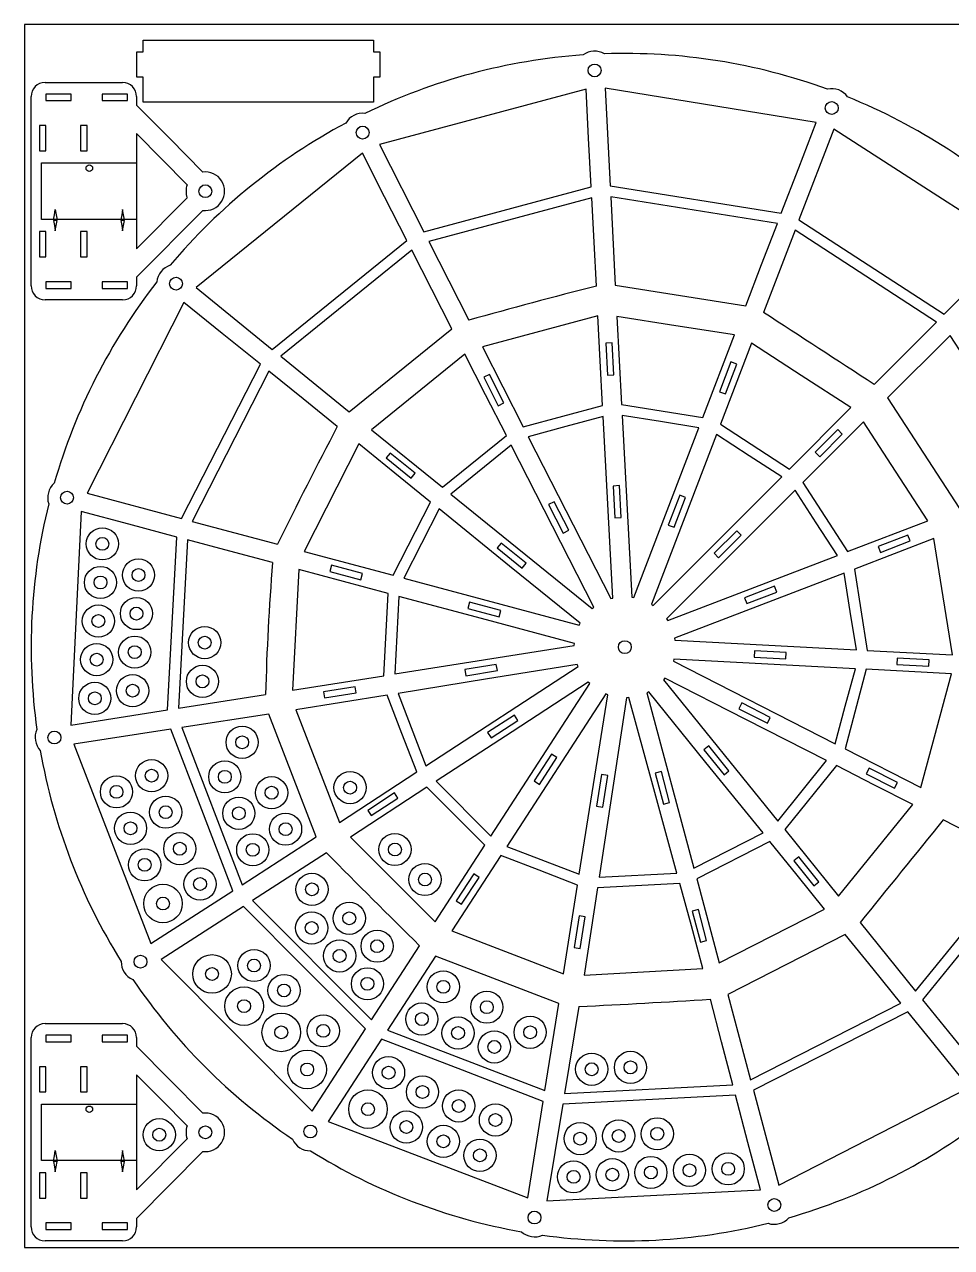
# Model space of a CAD drawing. Extents: x 0 to 1089, y 0 to 874.
# Drawn here: x 0 to 662, y 0 to 874 of the extents above; entities that cross this region are included whole.
import ezdxf

# ---------------------------------------------------------------- set-up
doc = ezdxf.new("R2010")
doc.units = 0
doc.header["$MEASUREMENT"] = 0
doc.layers.add('DEFAULT', color=1, linetype='Continuous')

msp = doc.modelspace()

# ---------------------------------------------------------------- linework, layer by layer
at = {"color": 5}
msp.add_lwpolyline([(0, 0), (1088.57, 0), (1088.57, 873.92), (0, 873.92)], close=True, dxfattribs=at)
at = {"layer": 'DEFAULT'}
for p, q in [((84.84, 862.74), (249.36, 862.74)), ((84.84, 854.35), (84.84, 862.74)), ((249.36, 862.74), (249.36, 854.35)), ((80.24, 836.31), (80.24, 854.35)), ((80.24, 854.35), (84.84, 854.35)), ((249.36, 854.35), (254.01, 854.35)), ((254.01, 854.35), (254.01, 836.31)), ((14.71, 832.41), (70.12, 832.44)), ((84.84, 836.31), (80.24, 836.31)), ((84.84, 818.44), (84.84, 836.31)), ((254.01, 836.31), (249.36, 836.31)), ((249.36, 836.31), (249.36, 818.44)), ((4.74, 687.16), (4.74, 822.45)), ((33.32, 824.19), (15.26, 824.19)), ((15.26, 824.19), (15.26, 819.49)), ((33.32, 819.49), (33.32, 824.19)), ((73.7, 824.19), (55.64, 824.19)), ((55.64, 824.19), (55.64, 819.49)), ((73.7, 819.49), (73.7, 824.19)), ((80.11, 822.43), (80.11, 816.27)), ((401.26, 827.66), (253.65, 788.14)), ((403.1, 792.72), (401.26, 827.66)), ((565.7, 803.98), (414.84, 828.35)), ((414.84, 828.35), (418.5, 758.59)), ((15.26, 819.49), (33.32, 819.49)), ((55.64, 819.49), (73.7, 819.49)), ((80.11, 816.27), (103.78, 792.36)), ((249.36, 818.44), (84.84, 818.44)), ((15.35, 801.64), (10.65, 801.64)), ((10.65, 801.64), (10.65, 783.59)), ((15.35, 783.59), (15.35, 801.64)), ((44.78, 801.64), (40.08, 801.64)), ((40.08, 801.64), (40.08, 783.59)), ((44.78, 783.59), (44.78, 801.64)), ((98.16, 777.65), (80.08, 795.92)), ((80.08, 795.92), (80.08, 713.62)), ((553.25, 771.56), (565.7, 803.98)), ((578.32, 799.14), (553.46, 734.37)), ((642.56, 757.78), (578.32, 799.14)), ((103.78, 792.36), (127.44, 768.45)), ((253.65, 788.14), (285.37, 725.84)), ((404.94, 757.79), (403.1, 792.72)), ((10.65, 783.59), (15.35, 783.59)), ((40.08, 783.59), (44.78, 783.59)), ((241.47, 781.94), (122.62, 685.9)), ((257.38, 750.76), (241.47, 781.94)), ((116.24, 759.38), (98.16, 777.65)), ((540.8, 739.13), (553.25, 771.56)), ((285.37, 725.84), (404.94, 757.79)), ((418.5, 758.59), (540.8, 739.13)), ((706.8, 716.42), (642.56, 757.78)), ((80.08, 713.62), (116.24, 750.16)), ((273.28, 719.58), (257.38, 750.76)), ((405.35, 749.96), (288.92, 718.85)), ((407.01, 718.48), (405.35, 749.96)), ((537.99, 731.82), (418.91, 750.76)), ((418.91, 750.76), (422.21, 687.72)), ((127.44, 741.09), (80.11, 693.25)), ((553.46, 734.37), (657.26, 666.86)), ((15.35, 725.88), (10.65, 725.88)), ((10.65, 725.88), (10.65, 707.83)), ((15.35, 707.83), (15.35, 725.88)), ((44.78, 725.88), (40.08, 725.88)), ((40.08, 725.88), (40.08, 707.83)), ((44.78, 707.83), (44.78, 725.88)), ((526.69, 702.38), (537.99, 731.82)), ((550.65, 727.05), (528.02, 668.1)), ((601.18, 694.18), (550.65, 727.05)), ((177.06, 641.77), (273.28, 719.58)), ((288.92, 718.85), (317.56, 662.6)), ((408.67, 687.01), (407.01, 718.48)), ((276.84, 712.6), (183.15, 636.83)), ((291.16, 684.53), (276.84, 712.6)), ((657.26, 666.86), (706.8, 716.42)), ((10.65, 707.83), (15.35, 707.83)), ((40.08, 707.83), (44.78, 707.83)), ((515.39, 672.95), (526.69, 702.38)), ((80.11, 693.25), (80.11, 687.16)), ((651.72, 661.32), (601.18, 694.18)), ((33.32, 690.04), (15.26, 690.04)), ((15.26, 690.04), (15.26, 685.35)), ((15.26, 685.35), (33.32, 685.35)), ((33.32, 685.35), (33.32, 690.04)), ((73.7, 690.04), (55.64, 690.04)), ((55.64, 690.04), (55.64, 685.35)), ((55.64, 685.35), (73.7, 685.35)), ((73.7, 685.35), (73.7, 690.04)), ((122.62, 685.9), (177.06, 641.77)), ((305.48, 656.45), (291.16, 684.53)), ((422.21, 687.72), (515.39, 672.95)), ((70.13, 677.18), (14.72, 677.18)), ((114, 675.25), (44.83, 538.99)), ((141.27, 653.18), (114, 675.25)), ((409.8, 665.74), (327.23, 643.61)), ((411.48, 633.65), (409.8, 665.74)), ((465.37, 658.7), (423.38, 665.35)), ((423.38, 665.35), (426.68, 602.28)), ((232.14, 597.11), (305.48, 656.45)), ((507.36, 652.05), (465.37, 658.7)), ((607.14, 616.72), (651.72, 661.32)), ((168.55, 631.12), (141.27, 653.18)), ((484.72, 593.07), (507.36, 652.05)), ((661.38, 651.78), (616.72, 607.14)), ((694.17, 601.2), (661.38, 651.78)), ((314.73, 638.32), (247.98, 584.27)), ((329.54, 609.26), (314.73, 638.32)), ((327.23, 643.61), (356.4, 586.36)), ((419.85, 646.37), (415.34, 646.13)), ((415.34, 646.13), (416.54, 623.32)), ((421.05, 623.55), (419.85, 646.37)), ((519.62, 646.21), (497.37, 588.24)), ((555.1, 623.18), (519.62, 646.21)), ((112.29, 520.89), (168.55, 631.12)), ((183.15, 636.83), (232.14, 597.11)), ((413.16, 601.56), (411.48, 633.65)), ((504.82, 632.84), (496.63, 611.52)), ((500.84, 609.9), (509.03, 631.23)), ((509.03, 631.23), (504.82, 632.84)), ((174.64, 626.19), (119.86, 518.86)), ((199.1, 606.4), (174.64, 626.19)), ((332.22, 623.85), (328.2, 621.81)), ((328.2, 621.81), (338.57, 601.45)), ((342.59, 603.5), (332.22, 623.85)), ((416.54, 623.32), (421.05, 623.55)), ((590.57, 600.14), (555.1, 623.18)), ((223.55, 586.61), (199.1, 606.4)), ((344.34, 580.2), (329.54, 609.26)), ((338.57, 601.45), (342.59, 603.5)), ((496.63, 611.52), (500.84, 609.9)), ((616.72, 607.14), (668.1, 528.02)), ((356.4, 586.36), (413.16, 601.56)), ((426.68, 602.28), (484.72, 593.07)), ((454.5, 590.11), (427.09, 594.45)), ((427.09, 594.45), (433.89, 464.78)), ((546.64, 556.22), (590.57, 600.14)), ((386.77, 586.55), (359.96, 579.38)), ((413.58, 593.73), (386.77, 586.55)), ((420.37, 464.07), (413.58, 593.73)), ((435.38, 464.54), (481.91, 585.76)), ((481.91, 585.76), (454.5, 590.11)), ((497.37, 588.24), (546.64, 556.22)), ((599.56, 589.99), (556.23, 546.66)), ((622.5, 554.66), (599.56, 589.99)), ((247.98, 584.27), (298.66, 543.23)), ((298.66, 543.23), (344.34, 580.2)), ((359.96, 579.38), (418.91, 463.68)), ((494.56, 580.92), (448.02, 459.69)), ((517.83, 565.8), (494.56, 580.92)), ((581.23, 584.42), (565.07, 568.27)), ((568.27, 565.08), (584.42, 581.23)), ((584.42, 581.23), (581.23, 584.42)), ((238.96, 574.16), (199.85, 497.39)), ((264.56, 553.43), (238.96, 574.16)), ((347.9, 573.22), (304.76, 538.3)), ((377.37, 515.38), (347.9, 573.22)), ((565.07, 568.27), (568.27, 565.08)), ((261.33, 567.65), (258.49, 564.15)), ((258.49, 564.15), (276.24, 549.77)), ((279.08, 553.28), (261.33, 567.65)), ((541.1, 550.68), (517.83, 565.8)), ((290.16, 532.7), (264.56, 553.43)), ((276.24, 549.77), (279.08, 553.28)), ((449.29, 458.87), (541.1, 550.68)), ((645.45, 519.33), (622.5, 554.66)), ((425.2, 544.38), (420.7, 544.14)), ((420.7, 544.14), (421.89, 521.33)), ((426.4, 521.57), (425.2, 544.38)), ((556.23, 546.66), (588.22, 497.36)), ((44.83, 538.99), (112.29, 520.89)), ((304.76, 538.3), (405.67, 456.58)), ((550.69, 541.11), (458.87, 449.3)), ((468.24, 537.56), (460.06, 516.24)), ((464.27, 514.62), (472.45, 535.94)), ((472.45, 535.94), (468.24, 537.56)), ((565.8, 517.83), (550.69, 541.11)), ((40.53, 525.89), (33.07, 373.27)), ((74.69, 516.77), (40.53, 525.89)), ((263.46, 480.35), (290.16, 532.7)), ((296.25, 527.77), (271.04, 478.32)), ((346.7, 486.92), (296.25, 527.77)), ((378.59, 532.86), (374.57, 530.81)), ((374.57, 530.81), (384.95, 510.44)), ((388.97, 512.49), (378.59, 532.86)), ((108.85, 507.65), (74.69, 516.77)), ((119.86, 518.86), (180.79, 502.51)), ((421.89, 521.33), (426.4, 521.57)), ((460.06, 516.24), (464.27, 514.62)), ((580.91, 494.55), (565.8, 517.83)), ((588.22, 497.36), (645.45, 519.33)), ((102.29, 384.17), (108.85, 507.65)), ((406.85, 457.53), (377.37, 515.38)), ((384.95, 510.44), (388.97, 512.49)), ((509.01, 512.21), (492.86, 496.06)), ((496.05, 492.87), (512.2, 509.02)), ((512.2, 509.02), (509.01, 512.21)), ((631.29, 509.06), (609.96, 500.88)), ((632.9, 504.85), (631.29, 509.06)), ((116.42, 505.63), (110.03, 385.39)), ((146.84, 497.5), (116.42, 505.63)), ((340.7, 503.38), (337.86, 499.87)), ((337.86, 499.87), (355.6, 485.48)), ((358.44, 488.99), (340.7, 503.38)), ((649.88, 506.53), (593.09, 484.73)), ((609.96, 500.88), (611.58, 496.67)), ((611.58, 496.67), (632.9, 504.85)), ((656.45, 465.02), (649.88, 506.53)), ((177.27, 489.38), (146.84, 497.5)), ((199.85, 497.39), (263.46, 480.35)), ((459.69, 448.03), (580.91, 494.55)), ((492.86, 496.06), (496.05, 492.87)), ((196.12, 484.38), (191.61, 398.24)), ((228.05, 475.82), (196.12, 484.38)), ((219.42, 487.47), (218.25, 483.11)), ((218.25, 483.11), (240.32, 477.2)), ((241.49, 481.56), (219.42, 487.47)), ((240.32, 477.2), (241.49, 481.56)), ((397.15, 446.06), (346.7, 486.92)), ((355.6, 485.48), (358.44, 488.99)), ((585.77, 481.92), (464.54, 435.39)), ((590.1, 454.51), (585.77, 481.92)), ((593.09, 484.73), (602.27, 426.69)), ((259.97, 467.27), (228.05, 475.82)), ((271.04, 478.32), (396.46, 444.71)), ((535.94, 472.47), (514.63, 464.29)), ((537.56, 468.26), (535.94, 472.47)), ((256.88, 408.58), (259.97, 467.27)), ((267.54, 465.24), (264.63, 409.81)), ((330.25, 448.44), (267.54, 465.24)), ((418.91, 463.68), (420.37, 464.07)), ((433.89, 464.78), (435.38, 464.54)), ((514.63, 464.29), (516.25, 460.07)), ((516.25, 460.07), (537.56, 468.26)), ((663.03, 423.5), (656.45, 465.02)), ((318.07, 461.04), (316.9, 456.68)), ((316.9, 456.68), (339.12, 450.73)), ((340.29, 455.08), (318.07, 461.04)), ((339.12, 450.73), (340.29, 455.08)), ((405.67, 456.58), (406.85, 457.53)), ((448.02, 459.69), (449.29, 458.87)), ((594.44, 427.1), (590.1, 454.51)), ((392.96, 431.63), (330.25, 448.44)), ((396.46, 444.71), (397.15, 446.06)), ((458.87, 449.3), (459.69, 448.03)), ((264.63, 409.81), (392.88, 430.12)), ((392.88, 430.12), (392.96, 431.63)), ((464.54, 435.39), (464.78, 433.89)), ((464.78, 433.89), (594.44, 427.1)), ((464.07, 420.37), (463.68, 418.91)), ((593.74, 413.58), (464.07, 420.37)), ((521.57, 426.4), (521.32, 421.81)), ((521.32, 421.81), (544.12, 420.61)), ((544.37, 425.12), (521.57, 426.4)), ((544.12, 420.61), (544.37, 425.12)), ((602.27, 426.69), (663.03, 423.5)), ((623.56, 421.05), (623.32, 416.55)), ((646.37, 419.86), (623.56, 421.05)), ((646.13, 415.35), (646.37, 419.86)), ((286.83, 344.11), (395.58, 415.23)), ((337.17, 416.69), (314.63, 413)), ((314.63, 413), (315.36, 408.55)), ((315.36, 408.55), (337.9, 412.23)), ((395.03, 416.64), (330.99, 406.29)), ((337.9, 412.23), (337.17, 416.69)), ((395.58, 415.23), (395.03, 416.64)), ((463.68, 418.91), (579.37, 359.96)), ((601.57, 413.17), (586.35, 356.41)), ((586.56, 386.77), (593.74, 413.58)), ((631.95, 411.57), (601.57, 413.17)), ((623.32, 416.55), (646.13, 415.35)), ((662.32, 409.98), (631.95, 411.57)), ((191.61, 398.24), (256.88, 408.58)), ((330.99, 406.29), (266.95, 395.94)), ((333.26, 294.01), (403.98, 402.91)), ((402.91, 403.98), (348.53, 368.56)), ((403.98, 402.91), (402.91, 403.98)), ((457.53, 406.85), (456.58, 405.67)), ((456.58, 405.67), (538.29, 304.77)), ((515.38, 377.37), (457.53, 406.85)), ((640.56, 328.78), (662.32, 409.98)), ((110.03, 385.39), (172.33, 395.21)), ((259.22, 394.69), (193.87, 384.12)), ((236.32, 400.74), (213.76, 397.16)), ((213.76, 397.16), (214.46, 392.71)), ((214.46, 392.71), (237.02, 396.28)), ((237.02, 396.28), (236.32, 400.74)), ((269.74, 367.25), (259.22, 394.69)), ((266.95, 395.94), (286.83, 344.11)), ((415.34, 395.54), (344.62, 286.65)), ((406.59, 330.87), (416.75, 395)), ((416.75, 395), (415.34, 395.54)), ((446.06, 397.15), (444.71, 396.46)), ((444.71, 396.46), (478.32, 271.05)), ((486.92, 346.69), (446.06, 397.15)), ((430.28, 392.88), (410.66, 264.68)), ((431.9, 392.98), (430.28, 392.88)), ((449.05, 330.28), (431.9, 392.98)), ((512.56, 389.09), (510.47, 384.99)), ((510.47, 384.99), (530.86, 374.7)), ((532.91, 378.72), (512.56, 389.09)), ((579.37, 359.96), (586.56, 386.77)), ((33.07, 373.27), (102.29, 384.17)), ((174.57, 381.15), (112.38, 371.58)), ((191.56, 337.26), (174.57, 381.15)), ((193.87, 384.12), (225.03, 303.7)), ((350.11, 380.45), (330.95, 368.01)), ((333.41, 364.22), (352.57, 376.66)), ((352.57, 376.66), (350.11, 380.45)), ((573.23, 347.89), (515.38, 377.37)), ((530.86, 374.7), (532.91, 378.72)), ((104.62, 370.39), (35.26, 359.71)), ((126.74, 312.64), (104.62, 370.39)), ((112.38, 371.58), (155.45, 259.14)), ((280.27, 339.82), (269.74, 367.25)), ((348.53, 368.56), (294.14, 333.15)), ((330.95, 368.01), (333.41, 364.22)), ((35.26, 359.71), (90.3, 217.16)), ((489.01, 358.46), (485.51, 355.62)), ((503.39, 340.7), (489.01, 358.46)), ((376.66, 352.57), (364.22, 333.41)), ((368.02, 330.95), (380.46, 350.1)), ((380.46, 350.1), (376.66, 352.57)), ((485.51, 355.62), (499.88, 337.86)), ((586.35, 356.41), (640.56, 328.78)), ((527.78, 296.24), (486.92, 346.69)), ((538.29, 304.77), (573.23, 347.89)), ((580.21, 344.34), (543.22, 298.68)), ((607.52, 330.43), (580.21, 344.34)), ((603.52, 342.6), (601.47, 338.58)), ((623.87, 332.23), (603.52, 342.6)), ((208.56, 293.37), (191.56, 337.26)), ((225.03, 303.7), (280.27, 339.82)), ((294.14, 333.15), (333.26, 294.01)), ((364.22, 333.41), (368.02, 330.95)), ((412.27, 337.89), (408.7, 315.33)), ((416.75, 337.18), (412.27, 337.89)), ((413.18, 314.62), (416.75, 337.18)), ((455.13, 340.15), (450.75, 338.98)), ((450.75, 338.98), (456.66, 316.91)), ((461.04, 318.09), (455.13, 340.15)), ((499.88, 337.86), (503.39, 340.7)), ((601.47, 338.58), (621.82, 328.21)), ((621.82, 328.21), (623.87, 332.23)), ((287.57, 328.87), (232.93, 293.29)), ((264.46, 324.83), (245.3, 312.39)), ((266.91, 321.04), (264.46, 324.83)), ((308.28, 308.16), (287.57, 328.87)), ((396.44, 266.74), (406.59, 330.87)), ((466.19, 267.58), (449.05, 330.28)), ((634.82, 316.52), (607.52, 330.43)), ((247.76, 308.6), (266.91, 321.04)), ((408.7, 315.33), (413.18, 314.62)), ((456.66, 316.91), (461.04, 318.09)), ((581.8, 251.04), (634.82, 316.52)), ((148.86, 254.9), (126.74, 312.64)), ((245.3, 312.39), (247.76, 308.6)), ((328.99, 287.44), (308.28, 308.16)), ((543.22, 298.68), (581.8, 251.04)), ((684.58, 291.16), (656.45, 305.49)), ((155.45, 259.14), (208.56, 293.37)), ((232.93, 293.29), (293.47, 232.75)), ((478.32, 271.05), (527.78, 296.24)), ((532.71, 290.15), (480.34, 263.48)), ((552.25, 266.01), (532.71, 290.15)), ((215.89, 281.98), (163, 247.86)), ((293.47, 232.75), (328.99, 287.44)), ((340.35, 280.08), (305.35, 226.18)), ((367.78, 269.54), (340.35, 280.08)), ((344.62, 286.65), (396.44, 266.74)), ((553.28, 279.09), (549.78, 276.25)), ((549.78, 276.25), (564.15, 258.5)), ((567.66, 261.33), (553.28, 279.09)), ((636.75, 183.18), (712.7, 276.83)), ((719.68, 273.28), (641.68, 177.09)), ((321.04, 266.91), (308.6, 247.76)), ((312.39, 245.3), (324.83, 264.46)), ((324.83, 264.46), (321.04, 266.91)), ((395.21, 259), (367.78, 269.54)), ((410.66, 264.68), (466.19, 267.58)), ((480.34, 263.48), (496.42, 203.48)), ((571.79, 241.88), (552.25, 266.01)), ((90.3, 217.16), (148.86, 254.9)), ((385.16, 195.54), (395.21, 259)), ((409.47, 256.95), (399.93, 194.6)), ((468.26, 260.01), (409.47, 256.95)), ((476.54, 229.75), (468.26, 260.01)), ((564.15, 258.5), (567.66, 261.33)), ((163, 247.86), (247.99, 162.76)), ((308.6, 247.76), (312.39, 245.3)), ((156.41, 243.61), (97.72, 205.74)), ((200.06, 199.9), (156.41, 243.61)), ((396.31, 237.02), (392.74, 214.46)), ((400.77, 236.31), (396.31, 237.02)), ((397.19, 213.75), (400.77, 236.31)), ((481.57, 241.49), (477.21, 240.32)), ((477.21, 240.32), (483.12, 218.26)), ((487.48, 219.43), (481.57, 241.49)), ((496.42, 203.48), (571.79, 241.88)), ((484.82, 199.49), (476.54, 229.75)), ((597.09, 232.15), (636.75, 183.18)), ((305.35, 226.18), (385.16, 195.54)), ((483.12, 218.26), (487.48, 219.43)), ((586.56, 223.63), (502.51, 180.79)), ((606.41, 199.1), (586.56, 223.63)), ((265.17, 189.2), (282.35, 215.64)), ((392.74, 214.46), (397.19, 213.75)), ((97.72, 205.74), (205.56, 97.47)), ((293.73, 208.25), (259.45, 155.42)), ((337.77, 191.32), (293.73, 208.25)), ((243.72, 156.19), (200.06, 199.9)), ((399.93, 194.6), (484.82, 199.49)), ((626.26, 174.58), (606.41, 199.1)), ((247.99, 162.76), (265.17, 189.2)), ((381.81, 174.4), (337.77, 191.32)), ((498.18, 146.91), (490.19, 177.46)), ((502.51, 180.79), (518.84, 119.94)), ((641.68, 177.09), (685.59, 122.86)), ((371.93, 112.15), (381.81, 174.4)), ((396.22, 172.2), (385.94, 110.14)), ((518.84, 119.94), (626.26, 174.58)), ((631.19, 168.49), (520.87, 112.37)), ((653.12, 141.4), (631.19, 168.49)), ((14.71, 159.97), (70.12, 159.99)), ((4.74, 14.72), (4.74, 150.01)), ((33.32, 151.74), (15.26, 151.74)), ((15.26, 151.74), (15.26, 147.05)), ((33.32, 147.05), (33.32, 151.74)), ((73.7, 151.74), (55.64, 151.74)), ((55.64, 151.74), (55.64, 147.05)), ((73.7, 147.05), (73.7, 151.74)), ((80.11, 149.99), (80.11, 143.82)), ((205.56, 97.47), (243.72, 156.19)), ((255.18, 148.85), (217.01, 90.03)), ((312.94, 126.63), (255.18, 148.85)), ((259.45, 155.42), (371.93, 112.15)), ((15.26, 147.05), (33.32, 147.05)), ((55.64, 147.05), (73.7, 147.05)), ((80.11, 143.82), (103.78, 119.91)), ((506.17, 116.36), (498.18, 146.91)), ((675.05, 114.3), (653.12, 141.4)), ((15.35, 129.2), (10.65, 129.2)), ((10.65, 129.2), (10.65, 111.15)), ((15.35, 111.15), (15.35, 129.2)), ((44.78, 129.2), (40.08, 129.2)), ((40.08, 129.2), (40.08, 111.15)), ((44.78, 111.15), (44.78, 129.2)), ((98.16, 105.21), (80.08, 123.48)), ((80.08, 123.48), (80.08, 41.18)), ((370.7, 104.41), (312.94, 126.63)), ((103.78, 119.91), (127.44, 96)), ((385.94, 110.14), (506.17, 116.36)), ((539.03, 44.67), (675.05, 114.3)), ((10.65, 111.15), (15.35, 111.15)), ((40.08, 111.15), (44.78, 111.15)), ((116.24, 86.94), (98.16, 105.21)), ((508.15, 108.79), (384.66, 102.4)), ((517, 74.96), (508.15, 108.79)), ((520.87, 112.37), (539.03, 44.67)), ((359.78, 35.56), (370.7, 104.41)), ((384.66, 102.4), (373.23, 33.43)), ((217.01, 90.03), (359.78, 35.56)), ((80.08, 41.18), (116.24, 77.72)), ((525.84, 41.13), (517, 74.96)), ((127.44, 68.64), (80.11, 20.81)), ((15.35, 53.44), (10.65, 53.44)), ((10.65, 53.44), (10.65, 35.39)), ((15.35, 35.39), (15.35, 53.44)), ((44.78, 53.44), (40.08, 53.44)), ((40.08, 53.44), (40.08, 35.39)), ((44.78, 35.39), (44.78, 53.44)), ((10.65, 35.39), (15.35, 35.39)), ((40.08, 35.39), (44.78, 35.39)), ((373.23, 33.43), (525.84, 41.13)), ((33.32, 17.6), (15.26, 17.6)), ((15.26, 17.6), (15.26, 12.9)), ((33.32, 12.9), (33.32, 17.6)), ((73.7, 17.6), (55.64, 17.6)), ((55.64, 17.6), (55.64, 12.9)), ((73.7, 12.9), (73.7, 17.6)), ((80.11, 20.81), (80.11, 14.72)), ((15.26, 12.9), (33.32, 12.9)), ((55.64, 12.9), (73.7, 12.9)), ((70.13, 4.74), (14.72, 4.74))]:
    msp.add_line(p, q, dxfattribs=at)
at = {"layer": 'DEFAULT', "color": 5}
for p, q in [((12.08, 734.55), (12.08, 774.98)), ((12.08, 774.98), (80.08, 774.98)), ((80.08, 734.55), (12.08, 734.55)), ((20.69, 734.26), (21.35, 737.99)), ((21.14, 734.26), (20.69, 734.26)), ((21.24, 734.26), (21.14, 733.93)), ((21.24, 733.93), (21.14, 734.26)), ((23.35, 734.26), (21.24, 734.26)), ((21.35, 737.99), (22.02, 741.72)), ((22.02, 741.72), (22.68, 737.99)), ((22.68, 737.99), (23.35, 734.26)), ((23.35, 734.26), (23.35, 734.26)), ((69.5, 737.99), (68.84, 734.26)), ((68.84, 734.26), (69.4, 734.26)), ((69.4, 734.26), (69.5, 733.93)), ((70.17, 741.72), (69.5, 737.99)), ((69.5, 734.26), (71.5, 734.26)), ((69.61, 733.93), (69.5, 734.26)), ((70.84, 737.99), (70.17, 741.72)), ((71.5, 734.26), (70.84, 737.99)), ((71.5, 734.26), (71.5, 734.26)), ((21.14, 733.93), (20.69, 733.93)), ((20.69, 733.93), (21.35, 730.2)), ((23.35, 733.93), (21.24, 733.93)), ((21.35, 730.2), (22.02, 726.47)), ((22.02, 726.47), (22.68, 730.2)), ((22.68, 730.2), (23.35, 733.93)), ((23.35, 733.93), (23.35, 733.93)), ((69.5, 733.93), (68.84, 733.93)), ((68.84, 733.93), (69.5, 730.2)), ((69.5, 730.2), (70.17, 726.47)), ((71.5, 733.93), (69.61, 733.93)), ((70.17, 726.47), (70.84, 730.2)), ((70.84, 730.2), (71.5, 733.93)), ((71.5, 733.93), (71.5, 733.93)), ((12.08, 62.11), (12.08, 102.54)), ((12.08, 102.54), (80.08, 102.54)), ((80.08, 62.11), (12.08, 62.11)), ((20.69, 61.82), (21.35, 65.54)), ((21.14, 61.82), (20.69, 61.82)), ((21.14, 61.49), (20.69, 61.49)), ((20.69, 61.49), (21.35, 57.76)), ((21.24, 61.82), (21.14, 61.49)), ((21.24, 61.49), (21.14, 61.82)), ((23.35, 61.82), (21.24, 61.82)), ((23.35, 61.49), (21.24, 61.49)), ((21.35, 65.54), (22.02, 69.27)), ((22.02, 69.27), (22.68, 65.54)), ((22.68, 65.54), (23.35, 61.82)), ((22.68, 57.76), (23.35, 61.49)), ((23.35, 61.82), (23.35, 61.82)), ((23.35, 61.49), (23.35, 61.49)), ((69.5, 65.54), (68.84, 61.82)), ((68.84, 61.82), (69.4, 61.82)), ((69.5, 61.49), (68.84, 61.49)), ((68.84, 61.49), (69.5, 57.76)), ((69.4, 61.82), (69.5, 61.49)), ((70.17, 69.27), (69.5, 65.54)), ((69.5, 61.82), (71.5, 61.82)), ((69.61, 61.49), (69.5, 61.82)), ((71.5, 61.49), (69.61, 61.49)), ((70.84, 65.54), (70.17, 69.27)), ((71.5, 61.82), (70.84, 65.54)), ((70.84, 57.76), (71.5, 61.49)), ((71.5, 61.82), (71.5, 61.82)), ((71.5, 61.49), (71.5, 61.49)), ((21.35, 57.76), (22.02, 54.03)), ((22.02, 54.03), (22.68, 57.76)), ((69.5, 57.76), (70.17, 54.03)), ((70.17, 54.03), (70.84, 57.76))]:
    msp.add_line(p, q, dxfattribs=at)
at = {"layer": 'DEFAULT'}
for centre, radius in [((407.39, 841.07), 4.6), ((576.87, 814.23), 4.6), ((241.65, 796.66), 4.6), ((129.25, 754.77), 4.6), ((108.3, 688.68), 4.6), ((30.4, 535.79), 4.6), ((55.66, 502.79), 11.5), ((55.66, 502.79), 4.6), ((81.49, 480.54), 11.5), ((54.31, 475.22), 11.5), ((81.49, 480.54), 4.6), ((54.31, 475.22), 4.6), ((80.02, 452.99), 11.5), ((52.83, 447.67), 11.5), ((80.02, 452.99), 4.6), ((52.83, 447.67), 4.6), ((128.78, 432.21), 11.5), ((51.61, 420.1), 11.5), ((78.81, 425.42), 11.5), ((78.81, 425.42), 4.6), ((128.78, 432.21), 4.6), ((428.99, 428.99), 4.6), ((51.61, 420.1), 4.6), ((127.18, 404.52), 11.5), ((50.26, 392.4), 11.5), ((77.31, 397.87), 11.5), ((77.31, 397.87), 4.6), ((127.18, 404.52), 4.6), ((50.26, 392.4), 4.6), ((21.42, 364.43), 4.6), ((155.53, 361), 11.5), ((155.53, 361), 4.6), ((90.86, 337.15), 11.5), ((90.86, 337.15), 4.6), ((143.17, 336.33), 11.5), ((143.17, 336.33), 4.6), ((65.74, 325.6), 11.5), ((176.59, 324.97), 11.5), ((232.67, 328.64), 11.5), ((232.67, 328.64), 4.6), ((65.74, 325.6), 4.6), ((176.59, 324.97), 4.6), ((100.92, 311.05), 11.5), ((100.92, 311.05), 4.6), ((153.15, 310.27), 11.5), ((153.15, 310.27), 4.6), ((75.8, 299.54), 11.5), ((186.58, 298.91), 11.5), ((75.8, 299.54), 4.6), ((186.58, 298.91), 4.6), ((110.98, 284.94), 11.5), ((110.98, 284.94), 4.6), ((163.14, 284.2), 11.5), ((163.14, 284.2), 4.6), ((264.71, 284.4), 11.5), ((264.71, 284.4), 4.6), ((85.87, 273.45), 11.5), ((85.87, 273.45), 4.6), ((125.49, 259.75), 11.5), ((286.17, 262.94), 11.5), ((125.49, 259.75), 4.6), ((205.45, 255.91), 11.5), ((286.17, 262.94), 4.6), ((98.99, 245.8), 13.8), ((205.45, 255.91), 4.6), ((98.99, 245.8), 4.6), ((232.09, 235.24), 11.5), ((205.27, 228.32), 11.5), ((232.09, 235.24), 4.6), ((205.27, 228.32), 4.6), ((225.18, 208.38), 11.5), ((251.99, 215.3), 11.5), ((251.99, 215.3), 4.6), ((164.05, 201.52), 11.5), ((225.18, 208.38), 4.6), ((82.91, 204.24), 4.6), ((134.04, 195.48), 13.8), ((164.05, 201.52), 4.6), ((134.04, 195.48), 4.6), ((185.48, 183.7), 11.5), ((245.08, 188.45), 11.5), ((245.08, 188.45), 4.6), ((299.28, 186.28), 11.5), ((156.95, 172.49), 13.8), ((185.48, 183.7), 4.6), ((299.28, 186.28), 4.6), ((156.95, 172.49), 4.6), ((330.39, 171.72), 11.5), ((330.39, 171.72), 4.6), ((183.5, 153.73), 13.8), ((213.51, 154.83), 11.5), ((283.95, 163.24), 11.5), ((283.95, 163.24), 4.6), ((183.5, 153.73), 4.6), ((213.51, 154.83), 4.6), ((309.86, 153.27), 11.5), ((309.86, 153.27), 4.6), ((361.33, 153.81), 11.5), ((361.33, 153.81), 4.6), ((335.77, 143.35), 11.5), ((201.99, 127.25), 13.8), ((335.77, 143.35), 4.6), ((433.05, 128.7), 11.5), ((201.99, 127.25), 4.6), ((260.18, 124.96), 11.5), ((405.35, 127.4), 11.5), ((405.35, 127.4), 4.6), ((433.05, 128.7), 4.6), ((260.18, 124.96), 4.6), ((284.41, 111.14), 11.5), ((284.41, 111.14), 4.6), ((245.47, 98.86), 13.8), ((310.27, 101.18), 11.5), ((310.27, 101.18), 4.6), ((245.47, 98.86), 4.6), ((272.88, 86.08), 11.5), ((336.54, 91.16), 11.5), ((96.32, 80.6), 11.5), ((204.24, 82.91), 4.6), ((272.88, 86.08), 4.6), ((336.54, 91.16), 4.6), ((397.1, 77.84), 11.5), ((424.63, 79.73), 11.5), ((452.18, 81.26), 11.5), ((96.32, 80.6), 4.6), ((129.25, 82.32), 4.6), ((299.35, 75.85), 11.5), ((299.35, 75.85), 4.6), ((397.1, 77.84), 4.6), ((424.63, 79.73), 4.6), ((452.18, 81.26), 4.6), ((325.46, 65.88), 11.5), ((325.46, 65.88), 4.6), ((392.39, 50.51), 11.5), ((420.08, 52.05), 11.5), ((447.63, 53.66), 11.5), ((475.18, 55.2), 11.5), ((502.87, 56.23), 11.5), ((392.39, 50.51), 4.6), ((420.08, 52.05), 4.6), ((447.63, 53.66), 4.6), ((475.18, 55.2), 4.6), ((502.87, 56.23), 4.6), ((535.79, 30.4), 4.6), ((364.43, 21.42), 4.6)]:
    msp.add_circle(centre, radius, dxfattribs=at)
at = {"layer": 'DEFAULT', "color": 5}
for centre in [(46.35, 771.21), (46.35, 98.77)]:
    msp.add_circle(centre, 2.34, dxfattribs=at)
at = {"layer": 'DEFAULT'}
for centre, radius, start, end in [((428.99, 428.99), 424.19, 94.03506, 115.96501), ((407.39, 841.07), 13.8, 59.26861, 126.73103), ((428.99, 428.99), 424.19, 70.03505, 91.96501), ((14.72, 822.43), 9.98, 90.02508, 179.86519), ((70.13, 822.45), 9.98, 359.86734, 90.02464), ((576.87, 814.23), 13.8, 35.26894, 102.73081), ((428.99, 428.99), 424.19, 46.03504, 67.965), ((241.65, 796.66), 13.8, 83.26884, 150.73091), ((428.99, 428.99), 424.19, 118.03504, 139.96501), ((129.25, 754.77), 13.8, 262.48511, 97.52321), ((129.25, 754.77), 13.8, 160.47543, 199.48672), ((108.3, 688.68), 13.8, 107.26884, 174.73124), ((14.72, 687.16), 9.98, 179.99946, 270), ((428.99, 428.99), 424.19, 142.03505, 163.96502), ((70.13, 687.16), 9.98, 270, 0), ((1455.1, -3402.38), 4221.15, 104.3534, 105.63373), ((-7601.03, -11935.59), 14997.82, 56.81863, 57.179016), ((4054.65, -1414.68), 4322.32, 152.41837, 153.66906), ((30.4, 535.79), 13.8, 131.26885, 198.73111), ((428.99, 428.99), 424.19, 166.03505, 187.96501), ((1848.18, 354.51), 1676.35, 175.38527, 178.60887), ((21.42, 364.43), 13.8, 155.26907, 222.73131), ((428.99, 428.99), 424.19, 190.03505, 211.96501), ((33982.2, -26731.03), 42913.62, 140.948262, 141.074236), ((5666, 5675.13), 7667.45, 224.698961, 225.400728), ((82.91, 204.24), 13.8, 179.2688, 246.73123), ((428.99, 428.99), 424.19, 214.03506, 235.96501), ((85.35, 6558.41), 6393.78, 272.786839, 273.630274), ((14.72, 149.99), 9.98, 90.02508, 179.86539), ((70.13, 150.01), 9.98, 359.86707, 90.02464), ((129.25, 82.32), 13.8, 262.48511, 97.5232), ((428.99, 428.99), 424.19, 286.03505, 307.965), ((129.25, 82.32), 13.8, 160.47575, 199.48679), ((204.24, 82.91), 13.8, 203.26905, 270.7312), ((428.99, 428.99), 424.19, 238.03505, 259.965), ((535.79, 30.4), 13.8, 251.26918, 318.73127), ((14.72, 14.72), 9.98, 180, 270), ((70.13, 14.72), 9.98, 270, 0), ((364.43, 21.42), 13.8, 227.2689, 294.73106), ((428.99, 428.99), 424.19, 262.03505, 283.96501)]:
    msp.add_arc(centre, radius, start, end, dxfattribs=at)

doc.saveas('drawing.dxf')
